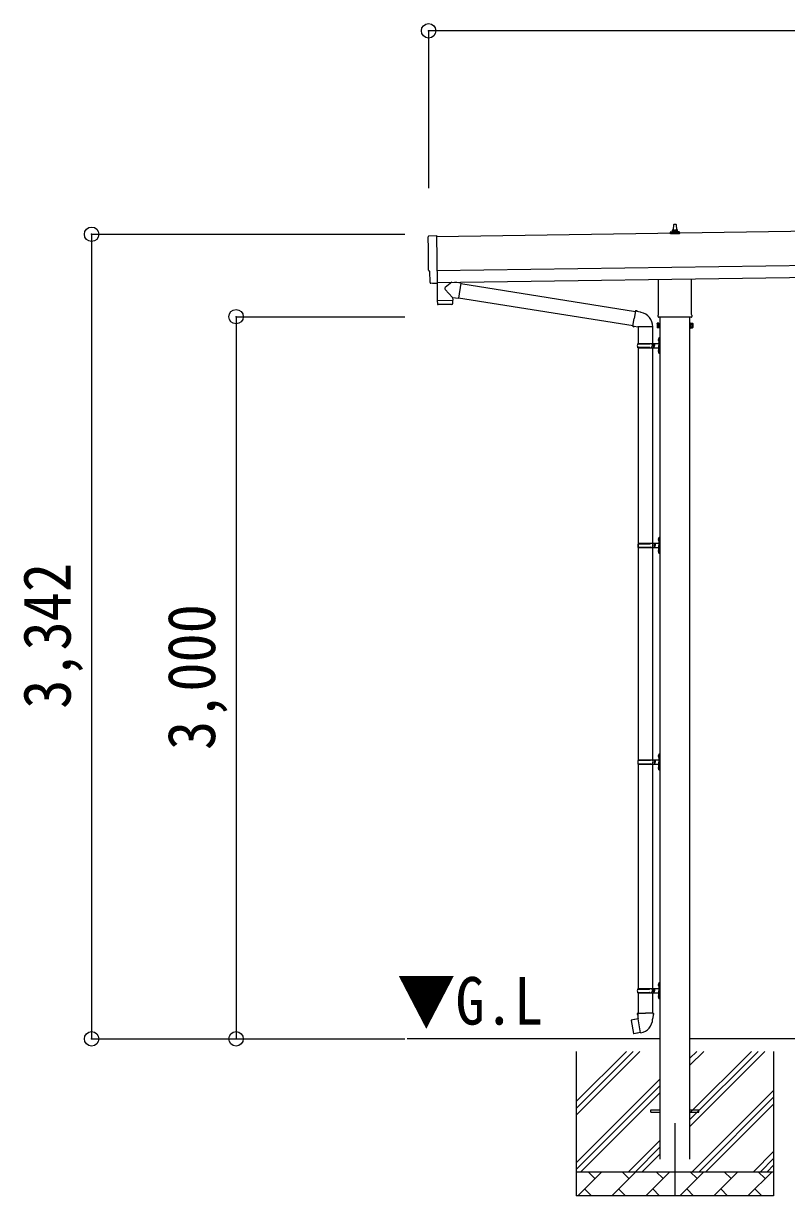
# Model space of a CAD drawing. Units: millimetres at full size, sheet at 1:60. Extents: x -16864 to 16864, y -11640 to 11640.
# Drawn here: x -865 to 2304, y -7369 to -2476 of the extents above; entities that cross this region are included whole.
import ezdxf
from ezdxf.enums import TextEntityAlignment as Align

# ---------------------------------------------------------------- set-up
doc = ezdxf.new("R2010")
doc.units = ezdxf.units.MM
doc.header["$LTSCALE"] = 60
doc.header["$PDMODE"] = 32
doc.header["$PDSIZE"] = 60
doc.linetypes.add('CHAIN1', pattern=[8, 5, -1, 1, -1])
for name, color, linetype, lineweight in [('0-1_Defpoints', 7, 'CHAIN1', 9), ('0-2_TEXT1', 4, 'Continuous', 9), ('0-3_SHAPE', 7, 'Continuous', 9), ('0-7_PARTS2', 7, 'Continuous', 9), ('0-8_TABLE1', 6, 'Continuous', 9), ('0-9_DIM1', 7, 'Continuous', 9)]:
    doc.layers.add(name, color=color, linetype=linetype, lineweight=lineweight)
doc.styles.add('ＭＳ ゴシック', font='')
doc.styles.get('ＭＳ ゴシック').set_extended_font_data('MS Gothic')

msp = doc.modelspace()

# ---------------------------------------------------------------- linework, layer by layer
at = {"layer": '0-1_Defpoints'}
msp.add_line((1840.59, -7043.97), (1840.59, -7392.97), dxfattribs=at)
at = {"layer": '0-2_TEXT1'}
for p, q in [((6480.66, -3281.28), (850.19, -3361.72)), ((1834.9, -3334.72), (1835.62, -3311.19)), ((1836.62, -3310.22), (1845.17, -3310.22)), ((1846.17, -3311.19), (1846.9, -3334.72)), ((1822.65, -3350.22), (1822.65, -3342.5)), ((1859.15, -3350.22), (1822.65, -3350.22)), ((1823.03, -3341.72), (1858.76, -3341.72)), ((1823.41, -3341.53), (1830.13, -3339.9)), ((1830.51, -3339.72), (1851.28, -3339.72)), ((1830.9, -3338.93), (1830.9, -3334.72)), ((1831.9, -3334.72), (1849.9, -3334.72)), ((1850.9, -3338.93), (1850.9, -3334.72)), ((1858.38, -3341.53), (1851.66, -3339.9)), ((1859.15, -3350.22), (1859.15, -3342.5)), ((852.19, -3501.7), (6482.66, -3421.27)), ((852.91, -3551.7), (6483.37, -3471.26)), ((833.33, -3555.75), (826.41, -3555.48)), ((1772.29, -3684.2), (1772.29, -3538.56)), ((1908.89, -3536.61), (1908.89, -3684.2)), ((1770.59, -3692.97), (1770.59, -3687.47)), ((1908.53, -3696.47), (1772.65, -3696.47)), ((1778.09, -3696.47), (1778.09, -7193.97)), ((1903.09, -7193.97), (1903.09, -3696.47)), ((1910.59, -3687.47), (1910.59, -3692.97)), ((1766.59, -3722.47), (1767.35, -3721.16)), ((1766.59, -3722.47), (1766.59, -3739.47)), ((1766.59, -3739.47), (1767.35, -3740.79)), ((1773.59, -3726.07), (1767.35, -3726.07)), ((1773.59, -3735.88), (1767.35, -3735.88)), ((1773.59, -3740.79), (1767.35, -3740.79)), ((1776.09, -3740.17), (1773.59, -3740.17)), ((1905.09, -3740.17), (1907.59, -3740.17)), ((1907.59, -3726.07), (1913.83, -3726.07)), ((1907.59, -3735.88), (1913.83, -3735.88)), ((1907.59, -3740.79), (1913.83, -3740.79)), ((1914.59, -3722.47), (1913.83, -3721.16)), ((1914.59, -3739.47), (1913.83, -3740.79)), ((1914.59, -3722.47), (1914.59, -3739.47)), ((1740.59, -6989.47), (1778.09, -6989.47)), ((1740.59, -6998.47), (1740.59, -6989.47)), ((1740.59, -6989.47), (1778.09, -6989.47)), ((1740.59, -6998.47), (1740.59, -6989.47)), ((1903.09, -6989.47), (1940.59, -6989.47)), ((1903.09, -6989.47), (1940.59, -6989.47)), ((1940.59, -6998.47), (1940.59, -6989.47)), ((1940.59, -6998.47), (1940.59, -6989.47)), ((1740.59, -6998.47), (1778.09, -6998.47)), ((1740.59, -6998.47), (1778.09, -6998.47)), ((1903.09, -6998.47), (1940.59, -6998.47)), ((1903.09, -6998.47), (1940.59, -6998.47))]:
    msp.add_line(p, q, dxfattribs=at)
for points in [[(818.57, -3358.73), (850.12, -3356.63), (852.94, -3554.46)], [(823.52, -3552.53), (822.85, -3505.51), (822.25, -3505.52)], [(834.07, -3555.46), (834.72, -3554.82), (852.96, -3555.47)], [(1773.59, -3740.79), (1773.59, -3721.16), (1767.35, -3721.16)], [(1773.59, -3740.17), (1773.59, -3721.77), (1776.09, -3721.77)], [(1907.59, -3740.17), (1907.59, -3721.77), (1905.09, -3721.77)], [(1907.59, -3740.79), (1907.59, -3721.16), (1913.83, -3721.16)]]:
    msp.add_lwpolyline(points, dxfattribs=at)
for points in [[(1776.09, -3741.47), (1776.09, -3720.47), (1778.09, -3720.47), (1778.09, -3741.47)], [(1905.09, -3741.47), (1905.09, -3720.47), (1903.09, -3720.47), (1903.09, -3741.47)]]:
    msp.add_lwpolyline(points, close=True, dxfattribs=at)
for centre, radius, start, end in [((1836.62, -3311.22), 1, 90, 178.60509), ((1845.17, -3311.22), 1, 1.39491, 90), ((1823.65, -3342.5), 1, 103.62699, 180), ((1829.9, -3338.93), 1, 283.62699, 0), ((1834.98, -3335.35), 4.13, 90, 171.17633), ((1831.9, -3335.72), 1, 90, 180), ((1844.23, -3334.72), 4.83, 133.60282, 180), ((1837.56, -3334.72), 4.83, 0, 46.39718), ((1846.81, -3335.35), 4.13, 8.82367, 90), ((1849.9, -3335.72), 1, 0, 90), ((1851.9, -3338.93), 1, 180, 256.37301), ((1858.15, -3342.5), 1, 0, 76.37301), ((1774.59, -3687.47), 4, 125.09963, 180), ((1774.59, -3692.97), 4, 180, 194.47751), ((1774.59, -3692.97), 4, 194.47751, 241.04498), ((1906.59, -3692.97), 4, 298.95502, 345.52249), ((1906.59, -3687.47), 4, 0, 54.90037), ((1906.59, -3692.97), 4, 345.52249, 0), ((1770.93, -3723.61), 4.34, 145.61575, 214.38425), ((1782.83, -3730.97), 16.24, 162.41205, 197.58795), ((1770.93, -3738.34), 4.34, 145.61575, 214.38425), ((1910.24, -3723.61), 4.34, 325.61575, 34.38425), ((1898.35, -3730.97), 16.24, 342.41205, 17.58795), ((1910.24, -3738.34), 4.34, 325.61575, 34.38425)]:
    msp.add_arc(centre, radius, start, end, dxfattribs=at)
for centre, major_axis, ratio, start_param, end_param in [((818.77, -3361.72), (-3, -0.04), 0.99863, 4.7647489, 6.2979817), ((-3945.59, -3500.22), (4762.89, 68.04), 0.99863, 6.2686928, 6.2979817), ((822.19, -3501.12), (-4.41, -0.06), 0.99863, 6.2686928, 7.8539816), ((826.53, -3552.48), (-2.15, -2.1), 0.9974, 5.5252311, 7.0411395), ((833.37, -3554.74), (-0.717, -0.7), 0.9974, 0.7579542, 1.5707963)]:
    msp.add_ellipse(centre, major_axis=major_axis, ratio=ratio, start_param=start_param, end_param=end_param, dxfattribs=at)
at = {"layer": '0-3_SHAPE'}
for p, q in [((1778.09, -6693.97), (729.14, -6693.97)), ((4878.09, -6693.97), (1903.09, -6693.97)), ((1430.59, -6745.97), (1430.59, -7345.97)), ((1430.59, -6954.46), (1639.07, -6745.97)), ((1430.59, -6982.74), (1667.36, -6745.97)), ((1430.59, -7011.03), (1695.64, -6745.97)), ((1903.09, -6774.8), (1931.91, -6745.97)), ((1903.09, -6803.08), (1960.2, -6745.97)), ((1903.09, -7057.64), (2214.76, -6745.97)), ((1903.09, -7001.07), (2158.19, -6745.97)), ((1903.09, -7029.36), (2186.47, -6745.97)), ((2250.59, -6745.97), (2250.59, -7345.97)), ((1430.59, -7209.02), (1778.09, -6861.52)), ((1430.59, -7237.3), (1778.09, -6889.8)), ((1450.2, -7245.97), (1778.09, -6918.08)), ((1912.75, -7245.97), (2250.59, -6908.13)), ((1941.03, -7245.97), (2250.59, -6936.42)), ((1969.31, -7245.97), (2250.59, -6964.7)), ((1648.19, -7245.97), (1778.09, -7116.07)), ((1676.47, -7245.97), (1778.09, -7144.36)), ((1704.76, -7245.97), (1778.09, -7172.64)), ((2167.3, -7245.97), (2250.59, -7162.69)), ((2195.59, -7245.97), (2250.59, -7190.97)), ((2223.87, -7245.97), (2250.59, -7219.26)), ((1430.59, -7245.97), (2250.59, -7245.97)), ((1437.04, -7345.97), (1537.04, -7245.97)), ((1508.48, -7274.53), (1479.93, -7245.97)), ((1578.46, -7345.97), (1678.46, -7245.97)), ((1649.9, -7274.53), (1621.35, -7245.97)), ((1719.88, -7345.97), (1819.88, -7245.97)), ((1791.32, -7274.53), (1762.77, -7245.97)), ((1861.3, -7345.97), (1961.3, -7245.97)), ((1932.75, -7274.53), (1904.19, -7245.97)), ((2002.72, -7345.97), (2102.72, -7245.97)), ((2074.17, -7274.53), (2045.61, -7245.97)), ((2144.14, -7345.97), (2244.14, -7245.97)), ((2215.59, -7274.53), (2187.04, -7245.97)), ((1465.59, -7317.42), (1494.14, -7345.97)), ((1607.01, -7317.42), (1635.56, -7345.97)), ((1748.43, -7317.42), (1776.98, -7345.97)), ((1889.85, -7317.42), (1918.41, -7345.97)), ((2031.27, -7317.42), (2059.83, -7345.97)), ((2172.7, -7317.42), (2201.25, -7345.97)), ((2250.59, -7345.97), (1430.59, -7345.97))]:
    msp.add_line(p, q, dxfattribs=at)
at = {"layer": '0-8_TABLE1'}
for p, q in [((817.59, -2506.34), (817.59, -3160.66)), ((12166.59, -2506.34), (817.59, -2506.34)), ((-582.41, -3351.68), (718.28, -3351.68)), ((-582.41, -3351.68), (-582.41, -6693.97)), ((17.59, -3693.97), (718.28, -3693.97)), ((17.59, -3693.97), (17.59, -6693.97)), ((-582.41, -6693.97), (718.28, -6693.97))]:
    msp.add_line(p, q, dxfattribs=at)
for p in [(817.59, -2506.34), (817.59, -2506.34), (-582.41, -3351.68), (17.59, -3693.97), (-582.41, -6693.97), (17.59, -6693.97)]:
    msp.add_point(p, dxfattribs=at)
at = {"layer": '0-9_DIM1'}
for p, q in [((852.94, -3554.46), (852.96, -3555.47)), ((914.35, -3550.82), (886.7, -3573.33)), ((951.97, -3554.83), (926.13, -3550.65)), ((951.97, -3554.83), (941.81, -3617.71)), ((951.68, -3556.66), (1677.03, -3672.15)), ((917.4, -3613.76), (886.53, -3580.66)), ((917.4, -3613.76), (941.81, -3617.71)), ((917.4, -3613.76), (917.57, -3625.78)), ((942.1, -3615.89), (1666.61, -3731.24)), ((853.59, -3627.69), (854, -3640.74)), ((914.59, -3642.82), (857.05, -3643.65)), ((858.08, -3626.63), (858.11, -3627.63)), ((913.07, -3625.84), (913.07, -3626.84)), ((1677.35, -3670.33), (1678.49, -3668.35)), ((1678.49, -3668.35), (1682.05, -3668.97)), ((1682.05, -3668.97), (1682.47, -3671.32)), ((1666.28, -3733.06), (1671.82, -3701.69)), ((1677.35, -3670.33), (1671.82, -3701.69)), ((1696.98, -3674.14), (1698.67, -3675.77)), ((1698.67, -3675.77), (1700.78, -3676.22)), ((1666.28, -3733.06), (1666.68, -3735.31)), ((1666.28, -3733.06), (1671.44, -3733.88)), ((1666.68, -3735.31), (1670.24, -3735.94)), ((1670.24, -3735.94), (1671.44, -3733.88)), ((1671.44, -3733.88), (1686.04, -3736.19)), ((1686.04, -3736.19), (1688.25, -3735.21)), ((1748.54, -3735.6), (1687.36, -3735.6)), ((1688.09, -3735.6), (1688.09, -3804.89)), ((1748.09, -3735.6), (1748.09, -3804.89)), ((1685.09, -3806.89), (1735.42, -3806.89)), ((1686.09, -3804.89), (1772.09, -3804.89)), ((1686.09, -3804.89), (1686.09, -3806.89)), ((1745.09, -3804.89), (1745.09, -3809.39)), ((1745.09, -3809.39), (1747.09, -3809.39)), ((1747.09, -3809.39), (1747.09, -3813.89)), ((1747.09, -3818.39), (1747.09, -3813.89)), ((1753.09, -3804.89), (1753.09, -3813.89)), ((1753.09, -3809.39), (1756.09, -3809.39)), ((1753.09, -3822.89), (1753.09, -3813.89)), ((1756.09, -3809.39), (1756.09, -3813.89)), ((1756.09, -3818.39), (1756.09, -3813.89)), ((1771.79, -3787.75), (1773.83, -3788.74)), ((1773.06, -3785.74), (1773.69, -3785.74)), ((1773.06, -3785.74), (1773.06, -3794.04)), ((1773.06, -3794.04), (1773.69, -3794.04)), ((1773.69, -3785.74), (1773.69, -3794.04)), ((1773.69, -3785.74), (1774.09, -3786.14)), ((1773.69, -3794.04), (1774.09, -3793.64)), ((1773.83, -3788.74), (1774.44, -3789.89)), ((1774.09, -3781.89), (1777.09, -3780.39)), ((1774.09, -3781.89), (1774.09, -3813.89)), ((1774.09, -3786.14), (1774.09, -3793.64)), ((1774.09, -3845.89), (1774.09, -3813.89)), ((1777.09, -3780.39), (1777.09, -3813.89)), ((1777.09, -3780.39), (1778.09, -3780.39)), ((1777.09, -3847.39), (1777.09, -3813.89)), ((1778.09, -3780.39), (1778.09, -3813.89)), ((1778.09, -3847.39), (1778.09, -3813.89)), ((1685.09, -3820.89), (1735.42, -3820.89)), ((1686.09, -3822.89), (1686.09, -3820.89)), ((1686.09, -3822.89), (1772.09, -3822.89)), ((1688.09, -3822.89), (1688.09, -5534.97)), ((1745.09, -3822.89), (1745.09, -3818.39)), ((1745.09, -3818.39), (1747.09, -3818.39)), ((1748.09, -3822.89), (1748.09, -5534.97)), ((1753.09, -3818.39), (1756.09, -3818.39)), ((1771.79, -3835.75), (1773.83, -3836.74)), ((1773.06, -3833.74), (1773.69, -3833.74)), ((1773.06, -3833.74), (1773.06, -3842.04)), ((1773.06, -3842.04), (1773.69, -3842.04)), ((1773.69, -3833.74), (1773.69, -3842.04)), ((1773.69, -3833.74), (1774.09, -3834.14)), ((1773.69, -3842.04), (1774.09, -3841.64)), ((1773.83, -3836.74), (1774.44, -3837.89)), ((1774.09, -3834.14), (1774.09, -3841.64)), ((1774.09, -3845.89), (1777.09, -3847.39)), ((1777.09, -3847.39), (1778.09, -3847.39)), ((1687.59, -4636.97), (1737.92, -4636.97)), ((1688.59, -4634.97), (1688.59, -4636.97)), ((1688.59, -4634.97), (1772.09, -4634.97)), ((1747.59, -4634.97), (1747.59, -4639.47)), ((1747.59, -4639.47), (1749.59, -4639.47)), ((1747.59, -4652.97), (1747.59, -4648.47)), ((1747.59, -4648.47), (1749.59, -4648.47)), ((1749.59, -4639.47), (1749.59, -4643.97)), ((1749.59, -4648.47), (1749.59, -4643.97)), ((1755.59, -4634.97), (1755.59, -4643.97)), ((1755.59, -4639.47), (1758.59, -4639.47)), ((1755.59, -4652.97), (1755.59, -4643.97)), ((1755.59, -4648.47), (1758.59, -4648.47)), ((1758.59, -4639.47), (1758.59, -4643.97)), ((1758.59, -4648.47), (1758.59, -4643.97)), ((1771.79, -4617.83), (1773.83, -4618.82)), ((1773.06, -4615.82), (1773.69, -4615.82)), ((1773.06, -4615.82), (1773.06, -4624.12)), ((1773.06, -4624.12), (1773.69, -4624.12)), ((1773.69, -4615.82), (1773.69, -4624.12)), ((1773.69, -4615.82), (1774.09, -4616.22)), ((1773.69, -4624.12), (1774.09, -4623.72)), ((1773.83, -4618.82), (1774.44, -4619.97)), ((1774.09, -4611.97), (1777.09, -4610.47)), ((1774.09, -4611.97), (1774.09, -4643.97)), ((1774.09, -4616.22), (1774.09, -4623.72)), ((1774.09, -4675.97), (1774.09, -4643.97)), ((1777.09, -4610.47), (1777.09, -4643.97)), ((1777.09, -4610.47), (1778.09, -4610.47)), ((1777.09, -4677.47), (1777.09, -4643.97)), ((1778.09, -4610.47), (1778.09, -4643.97)), ((1778.09, -4677.47), (1778.09, -4643.97)), ((1687.59, -4650.97), (1737.92, -4650.97)), ((1688.59, -4652.97), (1688.59, -4650.97)), ((1688.59, -4652.97), (1772.09, -4652.97)), ((1771.79, -4665.83), (1773.83, -4666.82)), ((1773.06, -4663.82), (1773.69, -4663.82)), ((1773.06, -4663.82), (1773.06, -4672.12)), ((1773.06, -4672.12), (1773.69, -4672.12)), ((1773.69, -4663.82), (1773.69, -4672.12)), ((1773.69, -4663.82), (1774.09, -4664.22)), ((1773.69, -4672.12), (1774.09, -4671.72)), ((1773.83, -4666.82), (1774.44, -4667.97)), ((1774.09, -4664.22), (1774.09, -4671.72)), ((1774.09, -4675.97), (1777.09, -4677.47)), ((1777.09, -4677.47), (1778.09, -4677.47)), ((1771.79, -5517.83), (1773.83, -5518.82)), ((1773.06, -5515.82), (1773.69, -5515.82)), ((1773.06, -5515.82), (1773.06, -5524.12)), ((1773.06, -5524.12), (1773.69, -5524.12)), ((1773.69, -5515.82), (1773.69, -5524.12)), ((1773.69, -5515.82), (1774.09, -5516.22)), ((1773.69, -5524.12), (1774.09, -5523.72)), ((1773.83, -5518.82), (1774.44, -5519.97)), ((1774.09, -5511.97), (1777.09, -5510.47)), ((1774.09, -5511.97), (1774.09, -5543.97)), ((1774.09, -5516.22), (1774.09, -5523.72)), ((1777.09, -5510.47), (1777.09, -5543.97)), ((1777.09, -5510.47), (1778.09, -5510.47)), ((1778.09, -5510.47), (1778.09, -5543.97)), ((1687.59, -5536.97), (1737.92, -5536.97)), ((1687.59, -5550.97), (1737.92, -5550.97)), ((1688.09, -5552.97), (1688.09, -6484.97)), ((1688.59, -5534.97), (1688.59, -5536.97)), ((1688.59, -5534.97), (1772.09, -5534.97)), ((1688.59, -5552.97), (1688.59, -5550.97)), ((1688.59, -5552.97), (1772.09, -5552.97)), ((1747.59, -5534.97), (1747.59, -5539.47)), ((1747.59, -5539.47), (1749.59, -5539.47)), ((1747.59, -5552.97), (1747.59, -5548.47)), ((1747.59, -5548.47), (1749.59, -5548.47)), ((1748.09, -5552.97), (1748.09, -6484.97)), ((1749.59, -5539.47), (1749.59, -5543.97)), ((1749.59, -5548.47), (1749.59, -5543.97)), ((1755.59, -5534.97), (1755.59, -5543.97)), ((1755.59, -5539.47), (1758.59, -5539.47)), ((1755.59, -5552.97), (1755.59, -5543.97)), ((1755.59, -5548.47), (1758.59, -5548.47)), ((1758.59, -5539.47), (1758.59, -5543.97)), ((1758.59, -5548.47), (1758.59, -5543.97)), ((1771.79, -5565.83), (1773.83, -5566.82)), ((1773.06, -5563.82), (1773.69, -5563.82)), ((1773.06, -5563.82), (1773.06, -5572.12)), ((1773.06, -5572.12), (1773.69, -5572.12)), ((1773.69, -5563.82), (1773.69, -5572.12)), ((1773.69, -5563.82), (1774.09, -5564.22)), ((1773.69, -5572.12), (1774.09, -5571.72)), ((1773.83, -5566.82), (1774.44, -5567.97)), ((1774.09, -5575.97), (1774.09, -5543.97)), ((1774.09, -5564.22), (1774.09, -5571.72)), ((1774.09, -5575.97), (1777.09, -5577.47)), ((1777.09, -5577.47), (1777.09, -5543.97)), ((1777.09, -5577.47), (1778.09, -5577.47)), ((1778.09, -5577.47), (1778.09, -5543.97)), ((1685.09, -6486.97), (1735.42, -6486.97)), ((1685.09, -6500.97), (1735.42, -6500.97)), ((1686.09, -6484.97), (1772.09, -6484.97)), ((1686.09, -6484.97), (1686.09, -6486.97)), ((1686.09, -6502.97), (1686.09, -6500.97)), ((1686.09, -6502.97), (1772.09, -6502.97)), ((1688.09, -6502.97), (1688.09, -6587.9)), ((1745.09, -6484.97), (1745.09, -6489.47)), ((1745.09, -6489.47), (1747.09, -6489.47)), ((1745.09, -6502.97), (1745.09, -6498.47)), ((1745.09, -6498.47), (1747.09, -6498.47)), ((1747.09, -6489.47), (1747.09, -6493.97)), ((1747.09, -6498.47), (1747.09, -6493.97)), ((1748.09, -6502.97), (1748.09, -6587.9)), ((1753.09, -6484.97), (1753.09, -6493.97)), ((1753.09, -6489.47), (1756.09, -6489.47)), ((1753.09, -6502.97), (1753.09, -6493.97)), ((1753.09, -6498.47), (1756.09, -6498.47)), ((1756.09, -6489.47), (1756.09, -6493.97)), ((1756.09, -6498.47), (1756.09, -6493.97)), ((1771.79, -6467.83), (1773.83, -6468.82)), ((1773.06, -6465.82), (1773.69, -6465.82)), ((1773.06, -6465.82), (1773.06, -6474.12)), ((1773.06, -6474.12), (1773.69, -6474.12)), ((1773.69, -6465.82), (1773.69, -6474.12)), ((1773.69, -6465.82), (1774.09, -6466.22)), ((1773.69, -6474.12), (1774.09, -6473.72)), ((1773.83, -6468.82), (1774.44, -6469.97)), ((1774.09, -6461.97), (1777.09, -6460.47)), ((1774.09, -6461.97), (1774.09, -6493.97)), ((1774.09, -6466.22), (1774.09, -6473.72)), ((1774.09, -6525.97), (1774.09, -6493.97)), ((1777.09, -6460.47), (1777.09, -6493.97)), ((1777.09, -6460.47), (1778.09, -6460.47)), ((1777.09, -6527.47), (1777.09, -6493.97)), ((1778.09, -6460.47), (1778.09, -6493.97)), ((1778.09, -6527.47), (1778.09, -6493.97)), ((1771.79, -6515.83), (1773.83, -6516.82)), ((1773.06, -6513.82), (1773.69, -6513.82)), ((1773.06, -6513.82), (1773.06, -6522.12)), ((1773.06, -6522.12), (1773.69, -6522.12)), ((1773.69, -6513.82), (1773.69, -6522.12)), ((1773.69, -6513.82), (1774.09, -6514.22)), ((1773.69, -6522.12), (1774.09, -6521.72)), ((1773.83, -6516.82), (1774.44, -6517.97)), ((1774.09, -6514.22), (1774.09, -6521.72)), ((1774.09, -6525.97), (1777.09, -6527.47)), ((1777.09, -6527.47), (1778.09, -6527.47)), ((1686.24, -6587.9), (1684.09, -6588.68)), ((1684.09, -6588.68), (1684.09, -6592.3)), ((1684.09, -6592.3), (1686.33, -6593.12)), ((1686.24, -6587.9), (1718.09, -6587.9)), ((1686.24, -6587.9), (1686.33, -6593.12)), ((1686.33, -6593.12), (1686.59, -6607.9)), ((1749.94, -6587.9), (1718.09, -6587.9)), ((1752.09, -6592.3), (1749.85, -6593.12)), ((1749.94, -6587.9), (1752.09, -6588.68)), ((1752.09, -6588.68), (1752.09, -6592.3)), ((1659.63, -6616.35), (1658.82, -6617.52)), ((1658.82, -6617.52), (1668.44, -6672.08)), ((1687.5, -6611.1), (1659.63, -6616.35)), ((1672.37, -6613.75), (1672.16, -6613.99)), ((1686.59, -6607.9), (1687.94, -6609.9)), ((1697.85, -6668.4), (1687.72, -6610.93)), ((1687.74, -6610.1), (1687.74, -6610.81)), ((1687.94, -6609.9), (1687.91, -6609.91)), ((1748.28, -6609.84), (1748.2, -6612.01)), ((1749.59, -6607.9), (1748.28, -6609.84)), ((1682.46, -6670.99), (1682.18, -6670.84)), ((1698.16, -6669.16), (1697.91, -6668.5))]:
    msp.add_line(p, q, dxfattribs=at)
for points in [[(852.56, -3555.45), (853.58, -3626.69), (917.57, -3625.78)], [(917.54, -3639.83), (917.58, -3626.78), (853.59, -3627.69)], [(1677.35, -3670.33), (1682.47, -3671.32), (1696.98, -3674.14)], [(1771.79, -3792.04), (1773.83, -3791.04), (1774.44, -3789.89)], [(1771.79, -3840.04), (1773.83, -3839.04), (1774.44, -3837.89)], [(1771.79, -4622.12), (1773.83, -4621.12), (1774.44, -4619.97)], [(1771.79, -4670.12), (1773.83, -4669.12), (1774.44, -4667.97)], [(1771.79, -5522.12), (1773.83, -5521.12), (1774.44, -5519.97)], [(1771.79, -5570.12), (1773.83, -5569.12), (1774.44, -5567.97)], [(1771.79, -6472.12), (1773.83, -6471.12), (1774.44, -6469.97)], [(1771.79, -6520.12), (1773.83, -6519.12), (1774.44, -6517.97)], [(1749.94, -6587.9), (1749.85, -6593.12), (1749.59, -6607.9)], [(1674.62, -6613.53), (1674.34, -6613.38), (1672.37, -6613.75)], [(1697.58, -6668.31), (1669.6, -6672.9), (1668.44, -6672.08)], [(1684.65, -6670.43), (1684.44, -6670.67), (1682.46, -6670.99)]]:
    msp.add_lwpolyline(points, dxfattribs=at)
for centre, radius, start, end in [((890.01, -3577.08), 5, 131.47396, 225.79244), ((857, -3640.65), 3, 181.81845, 270.86677), ((914.54, -3639.82), 3, 270.81845, 359.81845), ((1688.25, -3735.21), 60.3, 359.62495, 78), ((1733.84, -3813.89), 49.25, 171.82876, 180.00002), ((1733.84, -3813.89), 49.25, 180.00002, 188.17127), ((1735.42, -3804.89), 2, 270, 359.99998), ((1777.39, -3789.89), 6, 136.21765, 223.78235), ((1772.09, -3802.89), 2, 270, 359.99998), ((1735.42, -3822.89), 2, 0.00005, 90.00004), ((1777.39, -3837.89), 6, 136.21765, 223.78235), ((1772.09, -3824.89), 2, 0.00005, 90.00004), ((1736.34, -4643.97), 49.25, 171.82876, 180.00002), ((1736.34, -4643.97), 49.25, 180.00002, 188.17127), ((1737.92, -4634.97), 2, 270, 359.99998), ((1777.39, -4619.97), 6, 136.21765, 223.78235), ((1772.09, -4632.97), 2, 270, 359.99998), ((1737.92, -4652.97), 2, 0.00005, 90.00004), ((1777.39, -4667.97), 6, 136.21765, 223.78235), ((1772.09, -4654.97), 2, 0.00005, 90.00004), ((1777.39, -5519.97), 6, 136.21765, 223.78235), ((1736.34, -5543.97), 49.25, 171.82876, 180.00002), ((1736.34, -5543.97), 49.25, 180.00002, 188.17127), ((1737.92, -5534.97), 2, 270, 359.99998), ((1737.92, -5552.97), 2, 0.00005, 90.00004), ((1777.39, -5567.97), 6, 136.21765, 223.78235), ((1772.09, -5532.97), 2, 270, 359.99998), ((1772.09, -5554.97), 2, 0.00005, 90.00004), ((1733.84, -6493.97), 49.25, 171.82876, 180.00002), ((1733.84, -6493.97), 49.25, 180.00002, 188.17127), ((1735.42, -6484.97), 2, 270, 359.99998), ((1735.42, -6502.97), 2, 0.00005, 90.00004), ((1777.39, -6469.97), 6, 136.21765, 223.78235), ((1772.09, -6482.97), 2, 270, 359.99998), ((1772.09, -6504.97), 2, 0.00005, 90.00004), ((1777.39, -6517.97), 6, 136.21765, 223.78235), ((1687.44, -6610.81), 0.3, 280.66842, 0), ((1687.94, -6610.1), 0.2, 100, 180), ((1687.94, -6609.9), 60.3, 279.96938, 358), ((1697.63, -6668.6), 0.3, 20, 99.33158), ((1698.34, -6669.09), 0.2, 200, 279.96938)]:
    msp.add_arc(centre, radius, start, end, dxfattribs=at)

# ---------------------------------------------------------------- texts
at = {"layer": '0-7_PARTS2', "style": 'ＭＳ ゴシック', "width": 0.9}
msp.add_text('▼G.L', height=197.9, dxfattribs=at).set_placement((686.42, -6694.26), align=Align.BOTTOM_LEFT)
at = {"layer": '0-8_TABLE1', "color": 7, "style": 'ＭＳ ゴシック', "width": 0.9}
for s, p in [('3,342', (-609.91, -5322.83)), ('3,000', (-9.91, -5493.97))]:
    msp.add_text(s, height=197.9, rotation=90, dxfattribs=at).set_placement(p, align=Align.BOTTOM_LEFT)

doc.saveas('drawing.dxf')
